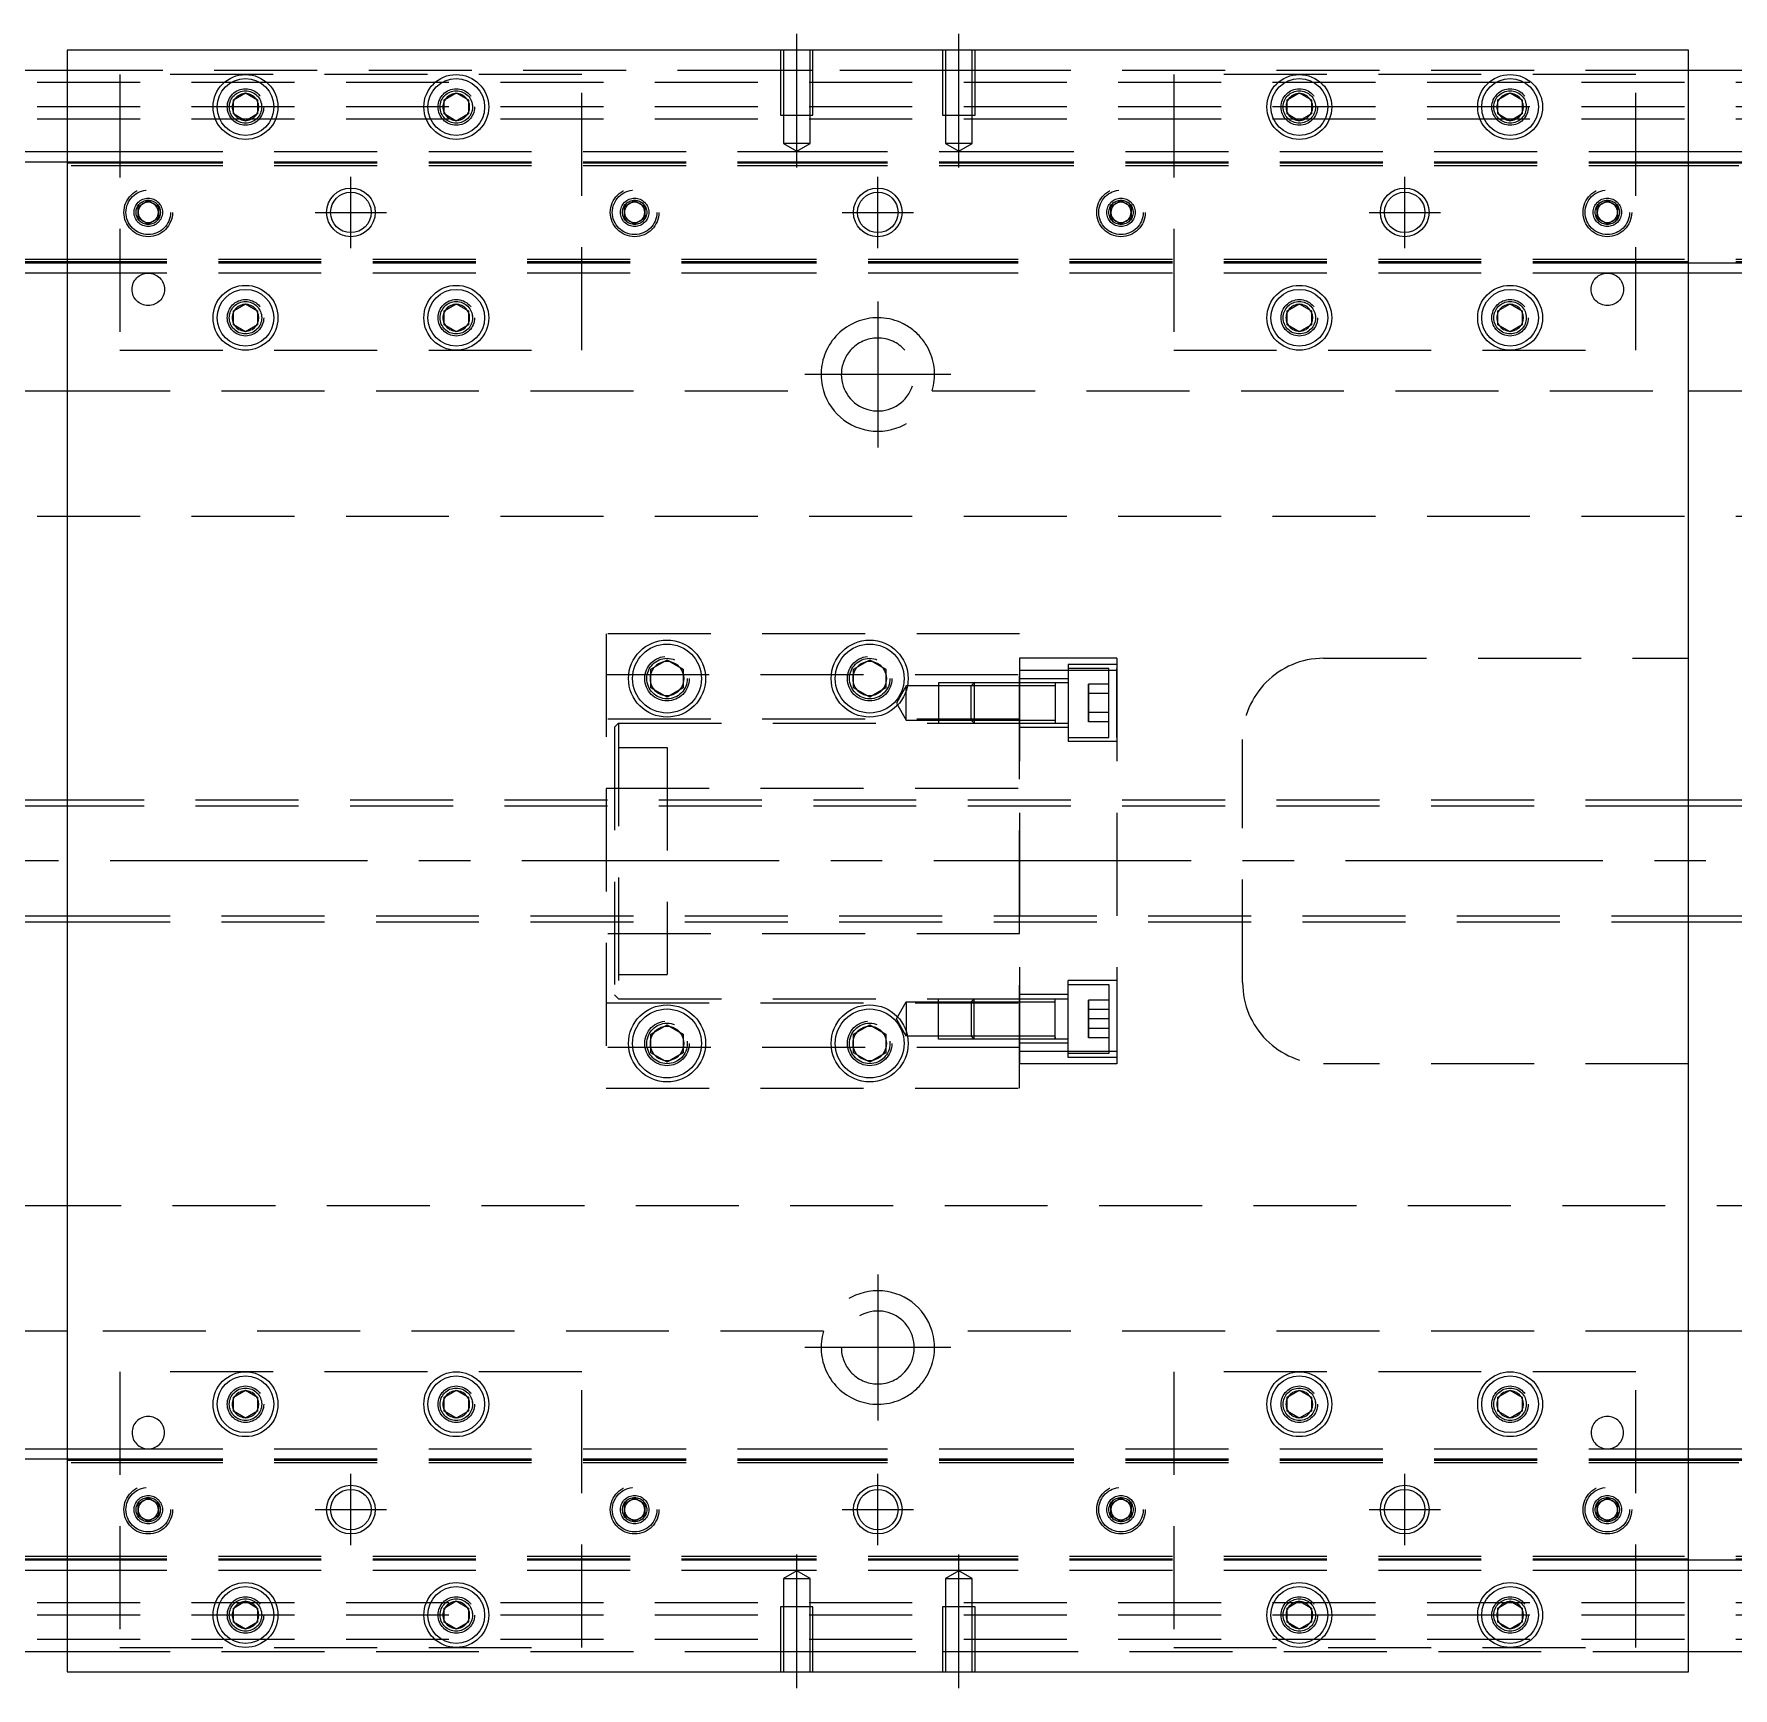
# Model space of a CAD drawing. Extents: x -14 to 789, y -285 to 102.
# Drawn here: x 185.9 to 395.5, y -102 to 102 of the extents above; entities that cross this region are included whole.
import ezdxf

# ---------------------------------------------------------------- set-up
doc = ezdxf.new("R2010")
doc.units = 0
doc.linetypes.add('CENTER', pattern=[50.8, 31.75, -6.35, 6.35, -6.35])
doc.linetypes.add('DASHED', pattern=[19.05, 12.7, -6.35])
doc.layers.get('0').update_dxf_attribs({"linetype": 'CONTINUOUS'})
doc.layers.add('CENTER', color=1, linetype='CENTER')

msp = doc.modelspace()

# ---------------------------------------------------------------- linework, layer by layer
at = {"color": 7, "linetype": 'CONTINUOUS'}
for p, q in [((190, 100), (190, -100)), ((390, 100), (190, 100)), ((390, -100), (390, 100)), ((190, 97.5), (0, 97.5)), ((580, 97.5), (390, 97.5)), ((210.5, 93.866026), (212, 94.73205)), ((212, 94.73205), (213.5, 93.866026)), ((236.5, 93.866026), (238, 94.73205)), ((238, 94.73205), (239.5, 93.866026)), ((340.5, 93.866026), (342, 94.73205)), ((342, 94.73205), (343.5, 93.866026)), ((366.5, 93.866026), (368, 94.73205)), ((368, 94.73205), (369.5, 93.866026)), ((210.5, 92.133974), (210.5, 93.866026)), ((213.5, 93.866026), (213.5, 92.133974)), ((236.5, 92.133974), (236.5, 93.866026)), ((239.5, 93.866026), (239.5, 92.133974)), ((340.5, 92.133974), (340.5, 93.866026)), ((343.5, 93.866026), (343.5, 92.133974)), ((366.5, 92.133974), (366.5, 93.866026)), ((369.5, 93.866026), (369.5, 92.133974)), ((212, 91.26795), (210.5, 92.133974)), ((213.5, 92.133974), (212, 91.26795)), ((238, 91.26795), (236.5, 92.133974)), ((239.5, 92.133974), (238, 91.26795)), ((342, 91.26795), (340.5, 92.133974)), ((343.5, 92.133974), (342, 91.26795)), ((368, 91.26795), (366.5, 92.133974)), ((369.5, 92.133974), (368, 91.26795)), ((0, 87.5), (190, 87.5)), ((0, 86.247728), (190, 86.247728)), ((390, 87.5), (580, 87.5)), ((390, 86.247728), (580, 86.247728)), ((190, 73.752272), (0, 73.752272)), ((580, 73.752272), (390, 73.752272)), ((190, 72.5), (0, 72.5)), ((580, 72.5), (390, 72.5)), ((210.5, 67.866026), (212, 68.73205)), ((210.5, 66.133974), (210.5, 67.866026)), ((212, 68.73205), (213.5, 67.866026)), ((213.5, 67.866026), (213.5, 66.133974)), ((236.5, 67.866026), (238, 68.73205)), ((236.5, 66.133974), (236.5, 67.866026)), ((238, 68.73205), (239.5, 67.866026)), ((239.5, 67.866026), (239.5, 66.133974)), ((340.5, 67.866026), (342, 68.73205)), ((340.5, 66.133974), (340.5, 67.866026)), ((342, 68.73205), (343.5, 67.866026)), ((343.5, 67.866026), (343.5, 66.133974)), ((366.5, 67.866026), (368, 68.73205)), ((366.5, 66.133974), (366.5, 67.866026)), ((368, 68.73205), (369.5, 67.866026)), ((369.5, 67.866026), (369.5, 66.133974)), ((212, 65.26795), (210.5, 66.133974)), ((213.5, 66.133974), (212, 65.26795)), ((238, 65.26795), (236.5, 66.133974)), ((239.5, 66.133974), (238, 65.26795)), ((342, 65.26795), (340.5, 66.133974)), ((343.5, 66.133974), (342, 65.26795)), ((368, 65.26795), (366.5, 66.133974)), ((369.5, 66.133974), (368, 65.26795)), ((176.708204, 58), (190, 58)), ((390, 58), (403.291796, 58)), ((262, 23.6547), (264, 24.809402)), ((262, 21.3453), (262, 23.6547)), ((264, 24.809402), (266, 23.6547)), ((266, 23.6547), (266, 21.3453)), ((287, 23.6547), (289, 24.809402)), ((287, 21.3453), (287, 23.6547)), ((289, 24.809402), (291, 23.6547)), ((291, 23.6547), (291, 21.3453)), ((264, 20.190598), (262, 21.3453)), ((266, 21.3453), (264, 20.190598)), ((289, 20.190598), (287, 21.3453)), ((291, 21.3453), (289, 20.190598)), ((190, 7.5), (40.5, 7.5)), ((530, 7.5), (390, 7.5)), ((40.5, -7.5), (190, -7.5)), ((390, -7.5), (530, -7.5)), ((262, -21.3453), (264, -20.190598)), ((264, -20.190598), (266, -21.3453)), ((287, -21.3453), (289, -20.190598)), ((289, -20.190598), (291, -21.3453)), ((262, -23.6547), (262, -21.3453)), ((266, -21.3453), (266, -23.6547)), ((287, -23.6547), (287, -21.3453)), ((291, -21.3453), (291, -23.6547)), ((264, -24.809402), (262, -23.6547)), ((266, -23.6547), (264, -24.809402)), ((289, -24.809402), (287, -23.6547)), ((291, -23.6547), (289, -24.809402)), ((190, -58), (176.708204, -58)), ((403.291796, -58), (390, -58)), ((210.5, -66.133974), (212, -65.26795)), ((210.5, -67.866026), (210.5, -66.133974)), ((212, -65.26795), (213.5, -66.133974)), ((213.5, -66.133974), (213.5, -67.866026)), ((236.5, -66.133974), (238, -65.26795)), ((236.5, -67.866026), (236.5, -66.133974)), ((238, -65.26795), (239.5, -66.133974)), ((239.5, -66.133974), (239.5, -67.866026)), ((340.5, -66.133974), (342, -65.26795)), ((340.5, -67.866026), (340.5, -66.133974)), ((342, -65.26795), (343.5, -66.133974)), ((343.5, -66.133974), (343.5, -67.866026)), ((366.5, -66.133974), (368, -65.26795)), ((366.5, -67.866026), (366.5, -66.133974)), ((368, -65.26795), (369.5, -66.133974)), ((369.5, -66.133974), (369.5, -67.866026)), ((212, -68.73205), (210.5, -67.866026)), ((213.5, -67.866026), (212, -68.73205)), ((238, -68.73205), (236.5, -67.866026)), ((239.5, -67.866026), (238, -68.73205)), ((342, -68.73205), (340.5, -67.866026)), ((343.5, -67.866026), (342, -68.73205)), ((368, -68.73205), (366.5, -67.866026)), ((369.5, -67.866026), (368, -68.73205)), ((0, -72.5), (190, -72.5)), ((390, -72.5), (580, -72.5)), ((0, -73.752272), (190, -73.752272)), ((390, -73.752272), (580, -73.752272)), ((190, -86.247728), (0, -86.247728)), ((190, -87.5), (0, -87.5)), ((580, -86.247728), (390, -86.247728)), ((580, -87.5), (390, -87.5)), ((210.5, -92.133974), (212, -91.26795)), ((210.5, -93.866026), (210.5, -92.133974)), ((212, -91.26795), (213.5, -92.133974)), ((213.5, -92.133974), (213.5, -93.866026)), ((236.5, -92.133974), (238, -91.26795)), ((236.5, -93.866026), (236.5, -92.133974)), ((238, -91.26795), (239.5, -92.133974)), ((239.5, -92.133974), (239.5, -93.866026)), ((340.5, -92.133974), (342, -91.26795)), ((340.5, -93.866026), (340.5, -92.133974)), ((342, -91.26795), (343.5, -92.133974)), ((343.5, -92.133974), (343.5, -93.866026)), ((366.5, -92.133974), (368, -91.26795)), ((366.5, -93.866026), (366.5, -92.133974)), ((368, -91.26795), (369.5, -92.133974)), ((369.5, -92.133974), (369.5, -93.866026)), ((212, -94.73205), (210.5, -93.866026)), ((213.5, -93.866026), (212, -94.73205)), ((238, -94.73205), (236.5, -93.866026)), ((239.5, -93.866026), (238, -94.73205)), ((342, -94.73205), (340.5, -93.866026)), ((343.5, -93.866026), (342, -94.73205)), ((368, -94.73205), (366.5, -93.866026)), ((369.5, -93.866026), (368, -94.73205)), ((0, -97.5), (190, -97.5)), ((390, -97.5), (580, -97.5)), ((190, -100), (390, -100))]:
    msp.add_line(p, q, dxfattribs=at)
at = {"color": 3, "linetype": 'DASHED'}
for p, q in [((278.000006, 100), (278.000006, 92)), ((278.35, 100), (278.35, 92)), ((281.65, 92), (281.65, 100)), ((281.999994, 92), (281.999994, 100)), ((298.000006, 100), (298.000006, 92)), ((298.35, 100), (298.35, 92)), ((301.65, 92), (301.65, 100)), ((301.999994, 92), (301.999994, 100)), ((278.000006, 97.5), (190, 97.5)), ((253.5, 97), (196.5, 97)), ((196.5, 97), (196.5, 63)), ((253.5, 63), (253.5, 97)), ((281.999994, 97.5), (278.000006, 97.5)), ((298.000006, 97.5), (281.999994, 97.5)), ((301.999994, 97.5), (298.000006, 97.5)), ((390, 97.5), (301.999994, 97.5)), ((326.5, 97), (326.5, 63)), ((383.5, 97), (326.5, 97)), ((383.5, 63), (383.5, 97)), ((580, 96), (0, 96)), ((580, 93), (0, 93)), ((210, 93), (210.030168, 93.346066)), ((239.973226, 93.326156), (240, 93)), ((340, 93), (340.023172, 93.30356)), ((369.973226, 93.326156), (370, 93)), ((580, 91.5), (0, 91.5)), ((278.000006, 92), (281.999994, 92)), ((278.35, 92), (278.35, 88.5)), ((281.65, 88.5), (281.65, 92)), ((298.000006, 92), (301.999994, 92)), ((298.35, 92), (298.35, 88.5)), ((301.65, 88.5), (301.65, 92)), ((281.65, 88.5), (278.35, 88.5)), ((278.35, 88.5), (280, 87.547372)), ((280, 87.547372), (281.65, 88.5)), ((301.65, 88.5), (298.35, 88.5)), ((298.35, 88.5), (300, 87.547372)), ((300, 87.547372), (301.65, 88.5)), ((0, 86.1147), (190, 86.1147)), ((0, 86.1), (196.5, 86.1)), ((190, 87.5), (196.5, 87.5)), ((190, 86.247728), (196.5, 86.247728)), ((190, 86.1147), (196.5, 86.1147)), ((196.5, 87.5), (278.5, 87.5)), ((196.5, 86.247728), (278.5, 86.247728)), ((196.5, 86.1147), (278.5, 86.1147)), ((196.5, 86.1), (278.5, 86.1)), ((196.5, 86.1), (278.5, 86.1)), ((278.5, 87.5), (301.5, 87.5)), ((278.5, 86.247728), (301.5, 86.247728)), ((278.5, 86.1147), (301.5, 86.1147)), ((278.5, 86.1), (301.5, 86.1)), ((301.5, 87.5), (383.5, 87.5)), ((301.5, 86.247728), (383.5, 86.247728)), ((301.5, 86.1147), (383.5, 86.1147)), ((301.5, 86.1), (383.5, 86.1)), ((301.5, 86.1), (383.5, 86.1)), ((383.5, 87.5), (390, 87.5)), ((383.5, 86.247728), (390, 86.247728)), ((383.5, 86.1147), (390, 86.1147)), ((383.5, 86.1), (580, 86.1)), ((390, 86.1147), (580, 86.1147)), ((0, 85.8), (196.5, 85.8)), ((196.5, 85.8), (278.5, 85.8)), ((196.5, 85.8), (278.5, 85.8)), ((278.5, 85.8), (301.5, 85.8)), ((301.5, 85.8), (383.5, 85.8)), ((301.5, 85.8), (383.5, 85.8)), ((383.5, 85.8), (580, 85.8)), ((198.5, 80), (198.516134, 80.21941)), ((198.75, 80.721688), (200, 81.443376)), ((198.75, 79.278312), (198.75, 80.721688)), ((200, 81.443376), (201.25, 80.721688)), ((201.25, 80.721688), (201.25, 79.278312)), ((258.5, 80), (258.516134, 80.21941)), ((258.75, 80.721688), (260, 81.443376)), ((258.75, 79.278312), (258.75, 80.721688)), ((260, 81.443376), (261.25, 80.721688)), ((261.25, 80.721688), (261.25, 79.278312)), ((318.75, 80.721688), (320, 81.443376)), ((318.75, 79.278312), (318.75, 80.721688)), ((320, 81.443376), (321.25, 80.721688)), ((321.25, 80.721688), (321.25, 79.278312)), ((321.477374, 80.25955), (321.5, 80)), ((378.75, 80.721688), (380, 81.443376)), ((378.75, 79.278312), (378.75, 80.721688)), ((380, 81.443376), (381.25, 80.721688)), ((381.25, 80.721688), (381.25, 79.278312)), ((381.477374, 80.25955), (381.5, 80)), ((200, 78.556624), (198.75, 79.278312)), ((201.25, 79.278312), (200, 78.556624)), ((260, 78.556624), (258.75, 79.278312)), ((261.25, 79.278312), (260, 78.556624)), ((320, 78.556624), (318.75, 79.278312)), ((321.25, 79.278312), (320, 78.556624)), ((380, 78.556624), (378.75, 79.278312)), ((381.25, 79.278312), (380, 78.556624)), ((196.5, 74.2), (0, 74.2)), ((196.5, 73.9), (0, 73.9)), ((190, 73.8853), (0, 73.8853)), ((196.5, 73.8853), (190, 73.8853)), ((196.5, 73.752272), (190, 73.752272)), ((278.5, 74.2), (196.5, 74.2)), ((278.5, 73.9), (196.5, 73.9)), ((278.5, 73.8853), (196.5, 73.8853)), ((278.5, 73.752272), (196.5, 73.752272)), ((301.5, 74.2), (278.5, 74.2)), ((301.5, 73.9), (278.5, 73.9)), ((301.5, 73.8853), (278.5, 73.8853)), ((301.5, 73.752272), (278.5, 73.752272)), ((383.5, 74.2), (301.5, 74.2)), ((383.5, 73.9), (301.5, 73.9)), ((383.5, 73.8853), (301.5, 73.8853)), ((383.5, 73.752272), (301.5, 73.752272)), ((580, 74.2), (383.5, 74.2)), ((580, 73.9), (383.5, 73.9)), ((390, 73.8853), (383.5, 73.8853)), ((390, 73.752272), (383.5, 73.752272)), ((580, 73.8853), (390, 73.8853)), ((196.5, 72.5), (190, 72.5)), ((278.5, 72.5), (196.5, 72.5)), ((301.5, 72.5), (278.5, 72.5)), ((383.5, 72.5), (301.5, 72.5)), ((390, 72.5), (383.5, 72.5)), ((213.973226, 67.326156), (214, 67)), ((239.973226, 67.326156), (240, 67)), ((340, 67), (340.023172, 67.30356)), ((369.973226, 67.326156), (370, 67)), ((196.5, 63), (253.5, 63)), ((326.5, 63), (383.5, 63)), ((190, 58), (283.291796, 58)), ((296.708204, 58), (390, 58)), ((580, 42.5), (12.5, 42.5)), ((256.5, 28), (256.5, -28)), ((307.5, 28), (256.5, 28)), ((307.5, -28), (307.5, 28)), ((307.5, 25), (307.5, -25)), ((319.5, 25), (307.5, 25)), ((319.5, 23.49468), (307.5, 23.49468)), ((313.5, 24.235572), (313.5, 14.735572)), ((319.5, 24.235572), (313.5, 24.235572)), ((318.5, 23.735571), (313.5, 23.735571)), ((318.5, 15.235572), (318.5, 23.735572)), ((319.5, 25), (319.5, -25)), ((319.5, 15.235571), (319.5, 23.735571)), ((345, 25), (390, 25)), ((256.5, 23), (307.5, 23)), ((261.5, 22.5), (261.512884, 22.753488)), ((286.5, 22.5), (286.52689, 22.865682)), ((293.500001, 21.585571), (292.287565, 19.485571)), ((299.4, 21.585571), (293.5, 21.585571)), ((293.500001, 17.385571), (293.500001, 21.585571)), ((302.4, 21.985565), (297.5, 21.985565)), ((297.5, 21.971141), (297.5, 16.985576)), ((302, 21.585571), (299.4, 21.585571)), ((301.9, 21.985571), (301.5, 21.585571)), ((301.5, 17.385571), (301.5, 21.585571)), ((301.9, 21.985571), (301.9, 16.985571)), ((311.9, 21.585571), (302, 21.585571)), ((313.5, 21.985565), (302.4, 21.985565)), ((313.5, 22.485571), (307.5, 22.485571)), ((311.9, 21.985571), (311.9, 16.985571)), ((316, 20.640272), (316, 21.794972)), ((316, 21.794972), (316, 20.640272)), ((318.5, 21.794972), (316, 21.794972)), ((292.287565, 19.485571), (293.500001, 17.385571)), ((318.5, 20.640272), (316, 20.640272)), ((316, 18.330872), (316, 20.640272)), ((316, 20.640272), (316, 18.330872)), ((307.5, 17.5), (256.5, 17.5)), ((257.5, 16.5), (258, 17)), ((258, 17), (308, 17)), ((258, 17), (258, -17)), ((293.500001, 17.385571), (299.4, 17.385571)), ((297.5, 16.985575), (302.4, 16.985575)), ((299.4, 17.385571), (302, 17.385571)), ((301.5, 17.385571), (301.9, 16.985571)), ((302, 17.385571), (311.9, 17.385571)), ((302.4, 16.985575), (313.5, 16.985575)), ((318.5, 18.330872), (316, 18.330872)), ((316, 17.17617), (316, 18.330872)), ((316, 18.330872), (316, 17.17617)), ((318.5, 17.17617), (316, 17.17617)), ((257.5, 16.5), (257.5, -16.5)), ((313.5, 16.485571), (307.5, 16.485571)), ((313.5, 15.235572), (318.5, 15.235572)), ((319.5, 14.735572), (313.5, 14.735572)), ((335, -15), (335, 15)), ((258, 14), (264, 14)), ((264, 14), (264, -14)), ((256.5, 9), (307.5, 9)), ((390, 7.5), (190, 7.5)), ((390, 6.75), (190, 6.75)), ((190, -6.75), (390, -6.75)), ((190, -7.5), (390, -7.5)), ((307.5, -9), (256.5, -9)), ((258, -14), (264, -14)), ((258, -17), (257.5, -16.5)), ((313.5, -16.485572), (307.5, -16.485572)), ((313.5, -24.235572), (313.5, -14.735572)), ((319.5, -14.735572), (313.5, -14.735572)), ((313.5, -15.235571), (318.5, -15.235571)), ((318.5, -15.235571), (318.5, -23.735571)), ((256.5, -17.5), (307.5, -17.5)), ((258, -17), (307.5, -17)), ((292.287565, -19.485571), (293.500001, -17.385571)), ((293.500001, -17.385571), (293.500001, -21.585571)), ((293.500001, -17.385571), (299.4, -17.385571)), ((297.5, -21.985566), (297.5, -16.985575)), ((297.5, -16.985575), (302.4, -16.985575)), ((299.4, -17.385571), (302, -17.385571)), ((301.499979, -17.385571), (301.899979, -16.985571)), ((301.499979, -17.385571), (301.499979, -21.585571)), ((301.899979, -21.985571), (301.899979, -16.985571)), ((302, -17.385571), (311.9, -17.385572)), ((302.4, -16.985575), (313.5, -16.985575)), ((311.9, -21.985571), (311.9, -16.985571)), ((316, -18.330872), (316, -17.17617)), ((316, -17.17617), (316, -18.330872)), ((318.5, -17.17617), (316, -17.17617)), ((318.5, -18.330872), (316, -18.330872)), ((316, -20.640272), (316, -18.330872)), ((316, -18.330872), (316, -20.640272)), ((293.500001, -21.585571), (292.287565, -19.485571)), ((318.5, -19.485571), (316, -19.485571)), ((318.5, -20.640272), (316, -20.640272)), ((316, -21.794972), (316, -20.640272)), ((316, -20.640272), (316, -21.794972)), ((307.5, -23), (256.5, -23)), ((266.483582, -22.213962), (266.5, -22.5)), ((291.483582, -22.213962), (291.5, -22.5)), ((299.4, -21.585571), (293.66115, -21.585571)), ((302.4, -21.985565), (297.5, -21.985565)), ((302, -21.585571), (299.4, -21.585571)), ((301.899979, -21.985571), (301.499979, -21.585571)), ((311.9, -21.585571), (302, -21.585571)), ((313.5, -21.985565), (302.4, -21.985565)), ((313.5, -22.485572), (307.5, -22.485572)), ((311.9, -21.728173), (311.9, -21.985571)), ((318.5, -21.794972), (316, -21.794972)), ((319.5, -23.49468), (307.5, -23.49468)), ((319.5, -25), (307.5, -25)), ((318.5, -23.735571), (313.5, -23.735571)), ((319.5, -24.235572), (313.5, -24.235572)), ((390, -25), (345, -25)), ((256.5, -28), (307.5, -28)), ((12.5, -42.5), (580, -42.5)), ((283.291796, -58), (190, -58)), ((390, -58), (296.708204, -58)), ((253.5, -63), (196.5, -63)), ((196.5, -63), (196.5, -97)), ((253.5, -97), (253.5, -63)), ((326.5, -63), (326.5, -97)), ((383.5, -63), (326.5, -63)), ((383.5, -97), (383.5, -63)), ((213.973226, -66.673844), (214, -67)), ((239.973226, -66.673844), (240, -67)), ((343.973226, -66.673844), (344, -67)), ((369.973226, -66.673844), (370, -67)), ((190, -72.5), (196.5, -72.5)), ((196.5, -72.5), (278.5, -72.5)), ((278.5, -72.5), (301.5, -72.5)), ((301.5, -72.5), (383.5, -72.5)), ((383.5, -72.5), (390, -72.5)), ((0, -73.8853), (190, -73.8853)), ((0, -73.9), (196.5, -73.9)), ((0, -74.2), (196.5, -74.2)), ((190, -73.752272), (196.5, -73.752272)), ((190, -73.8853), (196.5, -73.8853)), ((196.5, -73.752272), (278.5, -73.752272)), ((196.5, -73.8853), (278.5, -73.8853)), ((196.5, -73.9), (278.5, -73.9)), ((196.5, -74.2), (278.5, -74.2)), ((278.5, -73.752272), (301.5, -73.752272)), ((278.5, -73.8853), (301.5, -73.8853)), ((278.5, -73.9), (301.5, -73.9)), ((278.5, -74.2), (301.5, -74.2)), ((301.5, -73.752272), (383.5, -73.752272)), ((301.5, -73.8853), (383.5, -73.8853)), ((301.5, -73.9), (383.5, -73.9)), ((301.5, -74.2), (383.5, -74.2)), ((383.5, -73.752272), (390, -73.752272)), ((383.5, -73.8853), (390, -73.8853)), ((383.5, -73.9), (580, -73.9)), ((383.5, -74.2), (580, -74.2)), ((390, -73.8853), (580, -73.8853)), ((198.75, -79.278312), (200, -78.556624)), ((198.75, -80.721688), (198.75, -79.278312)), ((200, -78.556624), (201.25, -79.278312)), ((201.25, -79.278312), (201.25, -80.721688)), ((258.75, -79.278312), (260, -78.556624)), ((258.75, -80.721688), (258.75, -79.278312)), ((260, -78.556624), (261.25, -79.278312)), ((261.25, -79.278312), (261.25, -80.721688)), ((318.75, -79.278312), (320, -78.556624)), ((318.75, -80.721688), (318.75, -79.278312)), ((320, -78.556624), (321.25, -79.278312)), ((321.25, -79.278312), (321.25, -80.721688)), ((378.75, -79.278312), (380, -78.556624)), ((378.75, -80.721688), (378.75, -79.278312)), ((380, -78.556624), (381.25, -79.278312)), ((381.25, -79.278312), (381.25, -80.721688)), ((200, -81.443376), (198.75, -80.721688)), ((201.25, -80.721688), (200, -81.443376)), ((201.477374, -79.74045), (201.5, -80)), ((260, -81.443376), (258.75, -80.721688)), ((261.25, -80.721688), (260, -81.443376)), ((261.477374, -79.74045), (261.5, -80)), ((318.5, -80), (318.52041, -79.75339)), ((320, -81.443376), (318.75, -80.721688)), ((321.25, -80.721688), (320, -81.443376)), ((378.5, -80), (378.52041, -79.75339)), ((380, -81.443376), (378.75, -80.721688)), ((381.25, -80.721688), (380, -81.443376)), ((196.5, -85.8), (0, -85.8)), ((278.5, -85.8), (196.5, -85.8)), ((278.5, -85.8), (196.5, -85.8)), ((301.5, -85.8), (278.5, -85.8)), ((383.5, -85.8), (301.5, -85.8)), ((383.5, -85.8), (301.5, -85.8)), ((580, -85.8), (383.5, -85.8)), ((196.5, -86.1), (0, -86.1)), ((190, -86.1147), (0, -86.1147)), ((196.5, -86.1147), (190, -86.1147)), ((196.5, -86.247728), (190, -86.247728)), ((196.5, -87.5), (190, -87.5)), ((278.5, -86.1), (196.5, -86.1)), ((278.5, -86.1), (196.5, -86.1)), ((278.5, -86.1147), (196.5, -86.1147)), ((278.5, -86.247728), (196.5, -86.247728)), ((278.5, -87.5), (196.5, -87.5)), ((280, -87.547372), (278.35, -88.5)), ((301.5, -86.1), (278.5, -86.1)), ((301.5, -86.1147), (278.5, -86.1147)), ((301.5, -86.247728), (278.5, -86.247728)), ((301.5, -87.5), (278.5, -87.5)), ((281.65, -88.5), (280, -87.547372)), ((300, -87.547372), (298.35, -88.5)), ((301.65, -88.5), (300, -87.547372)), ((383.5, -86.1), (301.5, -86.1)), ((383.5, -86.1), (301.5, -86.1)), ((383.5, -86.1147), (301.5, -86.1147)), ((383.5, -86.247728), (301.5, -86.247728)), ((383.5, -87.5), (301.5, -87.5)), ((580, -86.1), (383.5, -86.1)), ((390, -86.1147), (383.5, -86.1147)), ((390, -86.247728), (383.5, -86.247728)), ((390, -87.5), (383.5, -87.5)), ((580, -86.1147), (390, -86.1147)), ((278.35, -88.5), (280, -88.5)), ((278.35, -88.5), (278.35, -92)), ((280, -88.5), (281.65, -88.5)), ((281.65, -92), (281.65, -88.5)), ((298.35, -88.5), (300, -88.5)), ((298.35, -88.5), (298.35, -92)), ((300, -88.5), (301.65, -88.5)), ((301.65, -92), (301.65, -88.5)), ((580, -91.5), (0, -91.5)), ((281.999994, -92), (278.000006, -92)), ((278.000006, -92), (278.000006, -100)), ((278.35, -92), (278.35, -100)), ((281.65, -100), (281.65, -92)), ((281.999994, -100), (281.999994, -92)), ((301.999994, -92), (298.000006, -92)), ((298.000006, -92), (298.000006, -100)), ((298.35, -92), (298.35, -100)), ((301.65, -100), (301.65, -92)), ((301.999994, -100), (301.999994, -92)), ((580, -93), (0, -93)), ((213.973226, -92.673844), (214, -93)), ((239.973226, -92.673844), (240, -93)), ((340, -93), (340.023172, -92.69644)), ((369.973226, -92.673844), (370, -93)), ((580, -96), (0, -96)), ((190, -97.5), (278.000006, -97.5)), ((196.5, -97), (253.5, -97)), ((278.000006, -97.5), (281.999994, -97.5)), ((281.999994, -97.5), (298.000006, -97.5)), ((298.000006, -97.5), (301.999994, -97.5)), ((301.999994, -97.5), (390, -97.5)), ((326.5, -97), (383.5, -97))]:
    msp.add_line(p, q, dxfattribs=at)
at = {"color": 3, "linetype": 'CONTINUOUS'}
for p, q in [((190, 6.75), (40.5, 6.75)), ((530, 6.75), (390, 6.75)), ((40.5, -6.75), (190, -6.75)), ((390, -6.75), (530, -6.75))]:
    msp.add_line(p, q, dxfattribs=at)
at = {"color": 7, "linetype": 'CONTINUOUS'}
for centre, radius in [((212, 93), 4), ((212, 93), 3.5), ((238, 93), 4), ((238, 93), 3.5), ((342, 93), 4), ((342, 93), 3.5), ((368, 93), 4), ((368, 93), 3.5), ((225, 80), 2.5), ((290, 80), 3), ((290, 80), 2.5), ((355, 80), 2.5), ((212, 67), 4), ((212, 67), 3.5), ((238, 67), 4), ((238, 67), 3.5), ((342, 67), 4), ((342, 67), 3.5), ((368, 67), 4), ((368, 67), 3.5), ((264, 22.5), 4.75), ((289, 22.5), 4.75), ((264, 22.5), 4.25), ((289, 22.5), 4.25), ((264, -22.5), 4.75), ((264, -22.5), 4.25), ((289, -22.5), 4.75), ((289, -22.5), 4.25), ((212, -67), 4), ((212, -67), 3.5), ((238, -67), 4), ((238, -67), 3.5), ((342, -67), 4), ((342, -67), 3.5), ((368, -67), 4), ((368, -67), 3.5), ((225, -80), 2.5), ((290, -80), 3), ((290, -80), 2.5), ((355, -80), 2.5), ((212, -93), 4), ((212, -93), 3.5), ((238, -93), 4), ((238, -93), 3.5), ((342, -93), 4), ((342, -93), 3.5), ((368, -93), 4), ((368, -93), 3.5)]:
    msp.add_circle(centre, radius, dxfattribs=at)
at = {"color": 3, "linetype": 'DASHED'}
for centre, radius in [((212, 93), 2.25), ((212, 93), 2), ((238, 93), 2.25), ((238, 93), 2), ((342, 93), 2.25), ((342, 93), 2), ((368, 93), 2.25), ((368, 93), 2), ((200, 80), 3), ((200, 80), 2.75), ((200, 80), 1.75), ((260, 80), 3), ((260, 80), 2.75), ((260, 80), 1.75), ((320, 80), 3), ((320, 80), 2.75), ((320, 80), 1.75), ((380, 80), 3), ((380, 80), 2.75), ((380, 80), 1.75), ((200, 80), 1.5), ((260, 80), 1.5), ((320, 80), 1.5), ((380, 80), 1.5), ((200, 70.5), 2), ((380, 70.5), 2), ((212, 67), 2.25), ((238, 67), 2.25), ((342, 67), 2.25), ((368, 67), 2.25), ((212, 67), 2), ((238, 67), 2), ((342, 67), 2), ((368, 67), 2), ((264, 22.5), 2.75), ((289, 22.5), 2.75), ((264, 22.5), 2.5), ((289, 22.5), 2.5), ((264, -22.5), 2.75), ((264, -22.5), 2.5), ((289, -22.5), 2.75), ((289, -22.5), 2.5), ((212, -67), 2.25), ((238, -67), 2.25), ((342, -67), 2.25), ((368, -67), 2.25), ((212, -67), 2), ((238, -67), 2), ((342, -67), 2), ((368, -67), 2), ((200, -80), 3), ((200, -80), 2.75), ((260, -80), 3), ((260, -80), 2.75), ((320, -80), 3), ((320, -80), 2.75), ((380, -80), 3), ((380, -80), 2.75), ((200, -80), 1.75), ((200, -80), 1.5), ((260, -80), 1.75), ((260, -80), 1.5), ((320, -80), 1.75), ((320, -80), 1.5), ((380, -80), 1.75), ((380, -80), 1.5), ((212, -93), 2.25), ((212, -93), 2), ((238, -93), 2.25), ((238, -93), 2), ((342, -93), 2.25), ((342, -93), 2), ((368, -93), 2.25), ((368, -93), 2)]:
    msp.add_circle(centre, radius, dxfattribs=at)
at = {"color": 3, "linetype": 'CONTINUOUS'}
for centre in [(225, 80), (355, 80), (225, -80), (355, -80)]:
    msp.add_circle(centre, 3, dxfattribs=at)
at = {"color": 7, "linetype": 'CONTINUOUS'}
for centre, radius, start, end in [((212, 93), 1.65, 95.380023, 144.619977), ((212, 93), 1.65, 84.619977, 95.380023), ((212, 93), 1.65, 35.380023, 84.619977), ((238, 93), 1.65, 95.380023, 144.619977), ((238, 93), 1.65, 84.619977, 95.380023), ((238, 93), 1.65, 35.380023, 84.619977), ((342, 93), 1.65, 95.380023, 144.619977), ((342, 93), 1.65, 84.619977, 95.380023), ((342, 93), 1.65, 35.380023, 84.619977), ((368, 93), 1.65, 95.380023, 144.619977), ((368, 93), 1.65, 84.619977, 95.380023), ((368, 93), 1.65, 35.380023, 84.619977), ((212, 93), 1.65, 155.380023, 180), ((212, 93), 1.65, 180, 204.619977), ((212, 93), 1.65, 144.619977, 155.380023), ((212, 93), 1.65, 204.619977, 215.380023), ((212, 93), 1.65, 24.619977, 35.380023), ((212, 93), 1.65, 324.619977, 335.380023), ((212, 93), 1.65, 335.380023, 24.619977), ((238, 93), 1.65, 155.380023, 180), ((238, 93), 1.65, 180, 204.619977), ((238, 93), 1.65, 144.619977, 155.380023), ((238, 93), 1.65, 204.619977, 215.380023), ((238, 93), 1.65, 24.619977, 35.380023), ((238, 93), 1.65, 324.619977, 335.380023), ((238, 93), 1.65, 335.380023, 24.619977), ((342, 93), 1.65, 155.380023, 180), ((342, 93), 1.65, 180, 204.619977), ((342, 93), 1.65, 144.619977, 155.380023), ((342, 93), 1.65, 204.619977, 215.380023), ((342, 93), 1.65, 24.619977, 35.380023), ((342, 93), 1.65, 324.619977, 335.380023), ((342, 93), 1.65, 335.380023, 24.619977), ((368, 93), 1.65, 155.380023, 180), ((368, 93), 1.65, 180, 204.619977), ((368, 93), 1.65, 144.619977, 155.380023), ((368, 93), 1.65, 204.619977, 215.380023), ((368, 93), 1.65, 24.619977, 35.380023), ((368, 93), 1.65, 324.619977, 335.380023), ((368, 93), 1.65, 335.380023, 24.619977), ((212, 93), 1.65, 215.380023, 264.619977), ((212, 93), 1.65, 264.619977, 275.380023), ((212, 93), 1.65, 275.380023, 324.619977), ((238, 93), 1.65, 215.380023, 264.619977), ((238, 93), 1.65, 264.619977, 275.380023), ((238, 93), 1.65, 275.380023, 324.619977), ((342, 93), 1.65, 215.380023, 264.619977), ((342, 93), 1.65, 264.619977, 275.380023), ((342, 93), 1.65, 275.380023, 324.619977), ((368, 93), 1.65, 215.380023, 264.619977), ((368, 93), 1.65, 264.619977, 275.380023), ((368, 93), 1.65, 275.380023, 324.619977), ((200, 80), 1.25, 300, 180), ((200, 80), 1.25, 180, 240), ((260, 80), 1.25, 300, 180), ((260, 80), 1.25, 180, 240), ((320, 80), 1.25, 300, 180), ((320, 80), 1.25, 180, 240), ((380, 80), 1.25, 300, 180), ((380, 80), 1.25, 180, 240), ((200, 80), 1.25, 240, 300), ((260, 80), 1.25, 240, 300), ((320, 80), 1.25, 240, 300), ((380, 80), 1.25, 240, 300), ((212, 67), 1.65, 155.380023, 180), ((212, 67), 1.65, 144.619977, 155.380023), ((212, 67), 1.65, 95.380023, 144.619977), ((212, 67), 1.65, 84.619977, 95.380023), ((212, 67), 1.65, 35.380023, 84.619977), ((212, 67), 1.65, 24.619977, 35.380023), ((212, 67), 1.65, 335.380023, 24.619977), ((238, 67), 1.65, 155.380023, 180), ((238, 67), 1.65, 144.619977, 155.380023), ((238, 67), 1.65, 95.380023, 144.619977), ((238, 67), 1.65, 84.619977, 95.380023), ((238, 67), 1.65, 35.380023, 84.619977), ((238, 67), 1.65, 24.619977, 35.380023), ((238, 67), 1.65, 335.380023, 24.619977), ((342, 67), 1.65, 155.380023, 180), ((342, 67), 1.65, 144.619977, 155.380023), ((342, 67), 1.65, 95.380023, 144.619977), ((342, 67), 1.65, 84.619977, 95.380023), ((342, 67), 1.65, 35.380023, 84.619977), ((342, 67), 1.65, 24.619977, 35.380023), ((342, 67), 1.65, 335.380023, 24.619977), ((368, 67), 1.65, 155.380023, 180), ((368, 67), 1.65, 144.619977, 155.380023), ((368, 67), 1.65, 95.380023, 144.619977), ((368, 67), 1.65, 84.619977, 95.380023), ((368, 67), 1.65, 35.380023, 84.619977), ((368, 67), 1.65, 24.619977, 35.380023), ((368, 67), 1.65, 335.380023, 24.619977), ((212, 67), 1.65, 180, 204.619977), ((212, 67), 1.65, 204.619977, 215.380023), ((212, 67), 1.65, 215.380023, 264.619977), ((212, 67), 1.65, 264.619977, 275.380023), ((212, 67), 1.65, 275.380023, 324.619977), ((212, 67), 1.65, 324.619977, 335.380023), ((238, 67), 1.65, 180, 204.619977), ((238, 67), 1.65, 204.619977, 215.380023), ((238, 67), 1.65, 215.380023, 264.619977), ((238, 67), 1.65, 264.619977, 275.380023), ((238, 67), 1.65, 275.380023, 324.619977), ((238, 67), 1.65, 324.619977, 335.380023), ((342, 67), 1.65, 180, 204.619977), ((342, 67), 1.65, 204.619977, 215.380023), ((342, 67), 1.65, 215.380023, 264.619977), ((342, 67), 1.65, 264.619977, 275.380023), ((342, 67), 1.65, 275.380023, 324.619977), ((342, 67), 1.65, 324.619977, 335.380023), ((368, 67), 1.65, 180, 204.619977), ((368, 67), 1.65, 204.619977, 215.380023), ((368, 67), 1.65, 215.380023, 264.619977), ((368, 67), 1.65, 264.619977, 275.380023), ((368, 67), 1.65, 275.380023, 324.619977), ((368, 67), 1.65, 324.619977, 335.380023), ((264, 22.5), 2.1, 162.24721, 180), ((264, 22.5), 2.1, 137.75279, 162.24721), ((264, 22.5), 2.1, 102.24721, 137.75279), ((264, 22.5), 2.1, 77.75279, 102.24721), ((264, 22.5), 2.1, 42.24721, 77.75279), ((264, 22.5), 2.1, 17.75279, 42.24721), ((264, 22.5), 2.1, 342.24721, 17.75279), ((289, 22.5), 2.1, 162.24721, 180), ((289, 22.5), 2.1, 137.75279, 162.24721), ((289, 22.5), 2.1, 102.24721, 137.75279), ((289, 22.5), 2.1, 77.75279, 102.24721), ((289, 22.5), 2.1, 42.24721, 77.75279), ((289, 22.5), 2.1, 17.75279, 42.24721), ((289, 22.5), 2.1, 342.24721, 17.75279), ((264, 22.5), 2.1, 180, 197.75279), ((264, 22.5), 2.1, 197.75279, 222.24721), ((264, 22.5), 2.1, 222.24721, 257.75279), ((264, 22.5), 2.1, 282.24721, 317.75279), ((264, 22.5), 2.1, 317.75279, 342.24721), ((289, 22.5), 2.1, 180, 197.75279), ((289, 22.5), 2.1, 197.75279, 222.24721), ((289, 22.5), 2.1, 222.24721, 257.75279), ((289, 22.5), 2.1, 282.24721, 317.75279), ((289, 22.5), 2.1, 317.75279, 342.24721), ((264, 22.5), 2.1, 257.75279, 282.24721), ((289, 22.5), 2.1, 257.75279, 282.24721), ((264, -22.5), 2.1, 102.24721, 137.75279), ((264, -22.5), 2.1, 77.75279, 102.24721), ((264, -22.5), 2.1, 42.24721, 77.75279), ((289, -22.5), 2.1, 102.24721, 137.75279), ((289, -22.5), 2.1, 77.75279, 102.24721), ((289, -22.5), 2.1, 42.24721, 77.75279), ((264, -22.5), 2.1, 162.24721, 180), ((264, -22.5), 2.1, 180, 197.75279), ((264, -22.5), 2.1, 137.75279, 162.24721), ((264, -22.5), 2.1, 17.75279, 42.24721), ((264, -22.5), 2.1, 342.24721, 17.75279), ((289, -22.5), 2.1, 162.24721, 180), ((289, -22.5), 2.1, 180, 197.75279), ((289, -22.5), 2.1, 137.75279, 162.24721), ((289, -22.5), 2.1, 17.75279, 42.24721), ((289, -22.5), 2.1, 342.24721, 17.75279), ((264, -22.5), 2.1, 197.75279, 222.24721), ((264, -22.5), 2.1, 222.24721, 257.75279), ((264, -22.5), 2.1, 257.75279, 282.24721), ((264, -22.5), 2.1, 282.24721, 317.75279), ((264, -22.5), 2.1, 317.75279, 342.24721), ((289, -22.5), 2.1, 197.75279, 222.24721), ((289, -22.5), 2.1, 222.24721, 257.75279), ((289, -22.5), 2.1, 257.75279, 282.24721), ((289, -22.5), 2.1, 282.24721, 317.75279), ((289, -22.5), 2.1, 317.75279, 342.24721), ((212, -67), 1.65, 155.380023, 180), ((212, -67), 1.65, 180, 204.619977), ((212, -67), 1.65, 144.619977, 155.380023), ((212, -67), 1.65, 95.380023, 144.619977), ((212, -67), 1.65, 84.619977, 95.380023), ((212, -67), 1.65, 35.380023, 84.619977), ((212, -67), 1.65, 24.619977, 35.380023), ((212, -67), 1.65, 335.380023, 24.619977), ((238, -67), 1.65, 155.380023, 180), ((238, -67), 1.65, 180, 204.619977), ((238, -67), 1.65, 144.619977, 155.380023), ((238, -67), 1.65, 95.380023, 144.619977), ((238, -67), 1.65, 84.619977, 95.380023), ((238, -67), 1.65, 35.380023, 84.619977), ((238, -67), 1.65, 24.619977, 35.380023), ((238, -67), 1.65, 335.380023, 24.619977), ((342, -67), 1.65, 155.380023, 180), ((342, -67), 1.65, 180, 204.619977), ((342, -67), 1.65, 144.619977, 155.380023), ((342, -67), 1.65, 95.380023, 144.619977), ((342, -67), 1.65, 84.619977, 95.380023), ((342, -67), 1.65, 35.380023, 84.619977), ((342, -67), 1.65, 24.619977, 35.380023), ((342, -67), 1.65, 335.380023, 24.619977), ((368, -67), 1.65, 155.380023, 180), ((368, -67), 1.65, 180, 204.619977), ((368, -67), 1.65, 144.619977, 155.380023), ((368, -67), 1.65, 95.380023, 144.619977), ((368, -67), 1.65, 84.619977, 95.380023), ((368, -67), 1.65, 35.380023, 84.619977), ((368, -67), 1.65, 24.619977, 35.380023), ((368, -67), 1.65, 335.380023, 24.619977), ((212, -67), 1.65, 204.619977, 215.380023), ((212, -67), 1.65, 215.380023, 264.619977), ((212, -67), 1.65, 264.619977, 275.380023), ((212, -67), 1.65, 275.380023, 324.619977), ((212, -67), 1.65, 324.619977, 335.380023), ((238, -67), 1.65, 204.619977, 215.380023), ((238, -67), 1.65, 215.380023, 264.619977), ((238, -67), 1.65, 264.619977, 275.380023), ((238, -67), 1.65, 275.380023, 324.619977), ((238, -67), 1.65, 324.619977, 335.380023), ((342, -67), 1.65, 204.619977, 215.380023), ((342, -67), 1.65, 215.380023, 264.619977), ((342, -67), 1.65, 264.619977, 275.380023), ((342, -67), 1.65, 275.380023, 324.619977), ((342, -67), 1.65, 324.619977, 335.380023), ((368, -67), 1.65, 204.619977, 215.380023), ((368, -67), 1.65, 215.380023, 264.619977), ((368, -67), 1.65, 264.619977, 275.380023), ((368, -67), 1.65, 275.380023, 324.619977), ((368, -67), 1.65, 324.619977, 335.380023), ((200, -80), 1.25, 120, 180), ((200, -80), 1.25, 180, 60), ((200, -80), 1.25, 60, 120), ((260, -80), 1.25, 120, 180), ((260, -80), 1.25, 180, 60), ((260, -80), 1.25, 60, 120), ((320, -80), 1.25, 120, 180), ((320, -80), 1.25, 180, 60), ((320, -80), 1.25, 60, 120), ((380, -80), 1.25, 120, 180), ((380, -80), 1.25, 180, 60), ((380, -80), 1.25, 60, 120), ((212, -93), 1.65, 144.619977, 155.380023), ((212, -93), 1.65, 95.380023, 144.619977), ((212, -93), 1.65, 84.619977, 95.380023), ((212, -93), 1.65, 35.380023, 84.619977), ((212, -93), 1.65, 24.619977, 35.380023), ((238, -93), 1.65, 144.619977, 155.380023), ((238, -93), 1.65, 95.380023, 144.619977), ((238, -93), 1.65, 84.619977, 95.380023), ((238, -93), 1.65, 35.380023, 84.619977), ((238, -93), 1.65, 24.619977, 35.380023), ((342, -93), 1.65, 144.619977, 155.380023), ((342, -93), 1.65, 95.380023, 144.619977), ((342, -93), 1.65, 84.619977, 95.380023), ((342, -93), 1.65, 35.380023, 84.619977), ((342, -93), 1.65, 24.619977, 35.380023), ((368, -93), 1.65, 144.619977, 155.380023), ((368, -93), 1.65, 95.380023, 144.619977), ((368, -93), 1.65, 84.619977, 95.380023), ((368, -93), 1.65, 35.380023, 84.619977), ((368, -93), 1.65, 24.619977, 35.380023), ((212, -93), 1.65, 155.380023, 180), ((212, -93), 1.65, 180, 204.619977), ((212, -93), 1.65, 204.619977, 215.380023), ((212, -93), 1.65, 215.380023, 264.619977), ((212, -93), 1.65, 275.380023, 324.619977), ((212, -93), 1.65, 324.619977, 335.380023), ((212, -93), 1.65, 335.380023, 24.619977), ((238, -93), 1.65, 155.380023, 180), ((238, -93), 1.65, 180, 204.619977), ((238, -93), 1.65, 204.619977, 215.380023), ((238, -93), 1.65, 215.380023, 264.619977), ((238, -93), 1.65, 275.380023, 324.619977), ((238, -93), 1.65, 324.619977, 335.380023), ((238, -93), 1.65, 335.380023, 24.619977), ((342, -93), 1.65, 155.380023, 180), ((342, -93), 1.65, 180, 204.619977), ((342, -93), 1.65, 204.619977, 215.380023), ((342, -93), 1.65, 215.380023, 264.619977), ((342, -93), 1.65, 275.380023, 324.619977), ((342, -93), 1.65, 324.619977, 335.380023), ((342, -93), 1.65, 335.380023, 24.619977), ((368, -93), 1.65, 155.380023, 180), ((368, -93), 1.65, 180, 204.619977), ((368, -93), 1.65, 204.619977, 215.380023), ((368, -93), 1.65, 215.380023, 264.619977), ((368, -93), 1.65, 275.380023, 324.619977), ((368, -93), 1.65, 324.619977, 335.380023), ((368, -93), 1.65, 335.380023, 24.619977), ((212, -93), 1.65, 264.619977, 275.380023), ((238, -93), 1.65, 264.619977, 275.380023), ((342, -93), 1.65, 264.619977, 275.380023), ((368, -93), 1.65, 264.619977, 275.380023)]:
    msp.add_arc(centre, radius, start, end, dxfattribs=at)
at = {"color": 3, "linetype": 'DASHED'}
for centre, radius, start, end in [((290, 60), 7, 64.053499, 154.623066), ((290, 60), 7, 58.524055, 64.053499), ((290, 60), 7, 31.475945, 58.524055), ((290, 60), 7, 154.623066, 196.60155), ((290, 60), 4.5, 180, 41.810315), ((290, 60), 4.5, 138.189685, 180), ((290, 60), 4.5, 41.810315, 138.189685), ((290, 60), 7, 25.946501, 31.475945), ((290, 60), 7, 343.39845, 25.946501), ((290, 60), 7, 196.60155, 343.39845), ((345, 15), 10, 90, 180), ((345, -15), 10, 180, 270), ((290, -60), 7, 16.60155, 163.39845), ((290, -60), 4.5, 318.189685, 180), ((290, -60), 7, 163.39845, 205.376934), ((290, -60), 7, 334.053499, 16.60155), ((290, -60), 4.5, 180, 221.810315), ((290, -60), 7, 205.376934, 295.946501), ((290, -60), 4.5, 221.810315, 318.189685), ((290, -60), 7, 301.475945, 328.524055), ((290, -60), 7, 328.524055, 334.053499), ((290, -60), 7, 295.946501, 301.475945), ((200, -70.5), 2, 90, 270), ((200, -70.5), 2, 270, 90), ((380, -70.5), 2, 90, 270), ((380, -70.5), 2, 270, 90)]:
    msp.add_arc(centre, radius, start, end, dxfattribs=at)
at = {"layer": 'CENTER', "color": 1, "linetype": 'CENTER'}
for p, q in [((280, 85.547372), (280, 102)), ((300, 85.547372), (300, 102)), ((225, 75.6), (225, 84.4)), ((290, 75.6), (290, 84.4)), ((355, 75.6), (355, 84.4)), ((220.6, 80), (229.4, 80)), ((285.6, 80), (294.4, 80)), ((350.6, 80), (359.4, 80)), ((290, 69), (290, 51)), ((299, 60), (281, 60)), ((633.445, 0), (-13.795, 0)), ((290, -51), (290, -69)), ((299, -60), (281, -60)), ((225, -84.4), (225, -75.6)), ((290, -84.4), (290, -75.6)), ((355, -84.4), (355, -75.6)), ((220.6, -80), (229.4, -80)), ((285.6, -80), (294.4, -80)), ((350.6, -80), (359.4, -80)), ((280, -102), (280, -85.547372)), ((300, -102), (300, -85.547372))]:
    msp.add_line(p, q, dxfattribs=at)

doc.saveas('drawing.dxf')
